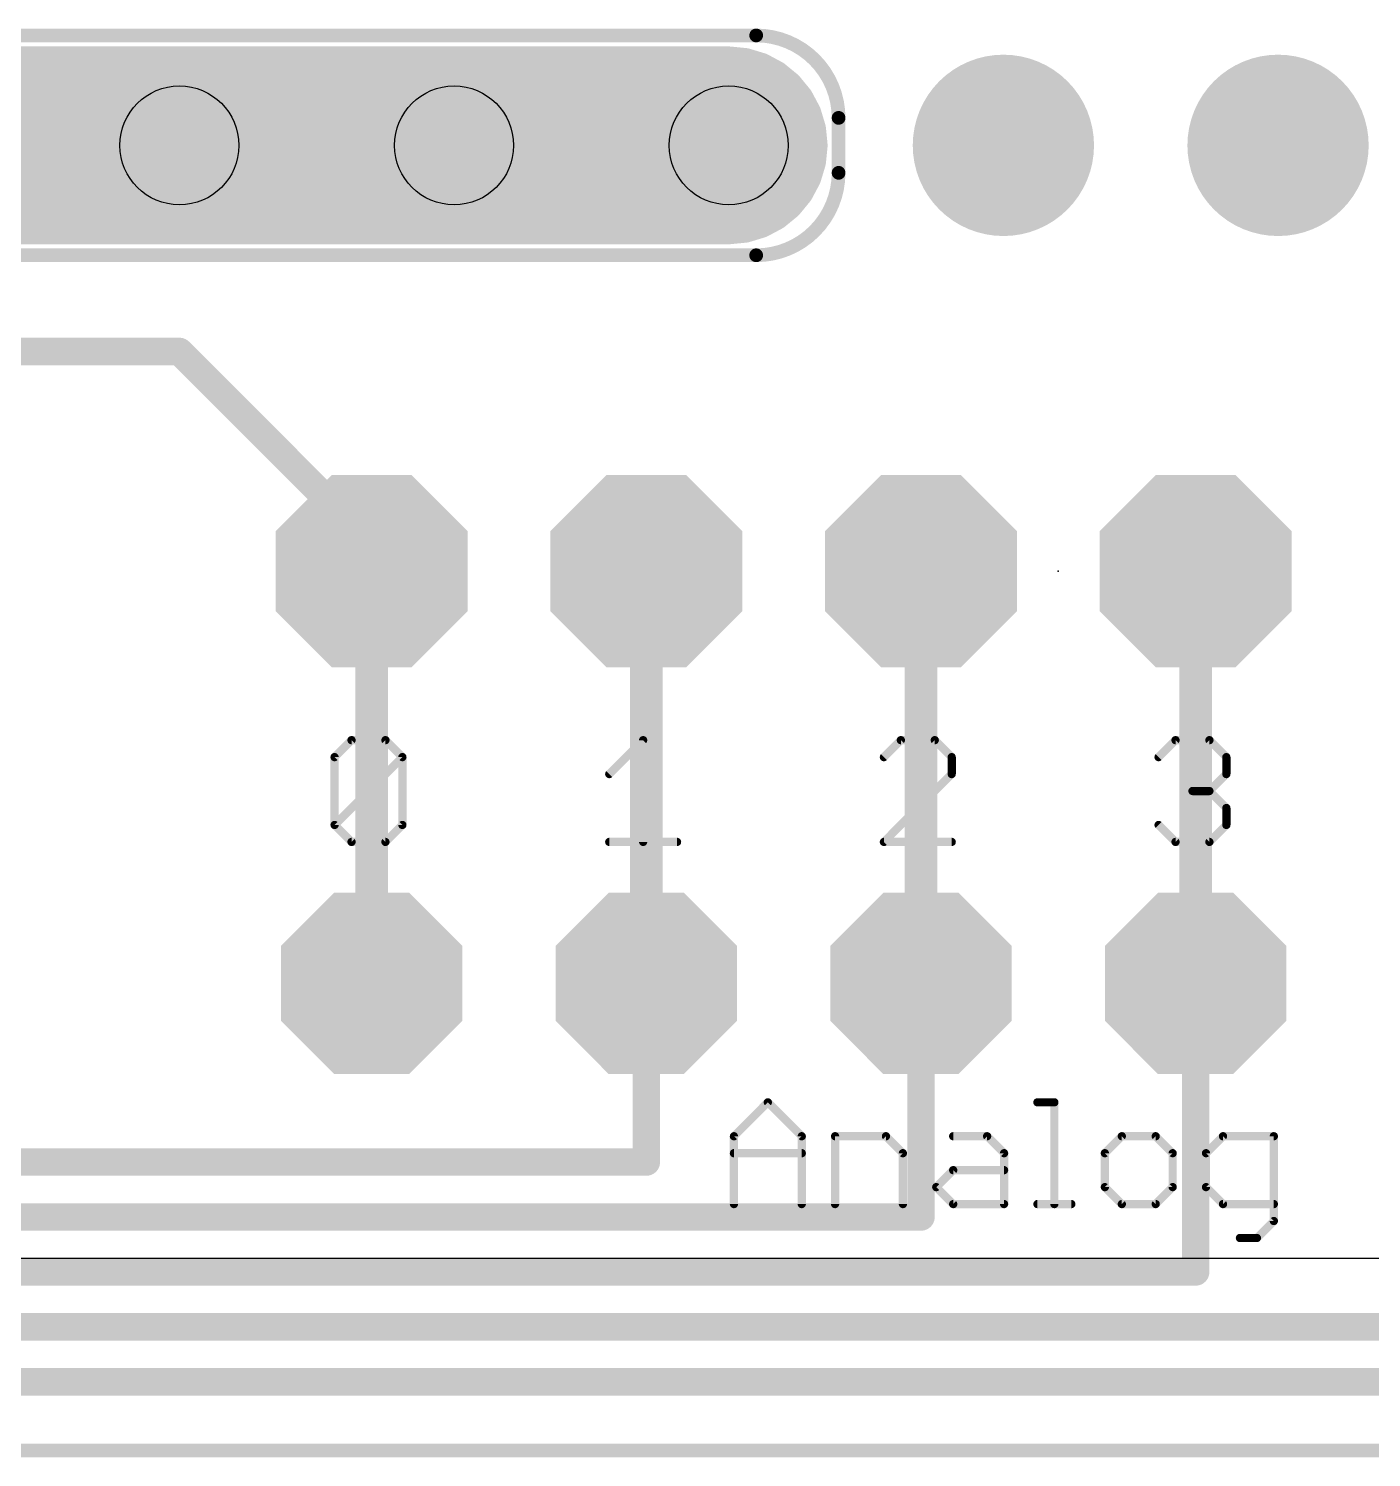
# Model space of a CAD drawing. Extents: x -0.4 to 91.5, y -0.3 to 57.4.
# Drawn here: x 59.31 to 71.73, y -0.06 to 13.14 of the extents above; entities that cross this region are included whole.
import ezdxf

# ---------------------------------------------------------------- set-up
doc = ezdxf.new("R2010")
doc.units = 0
for name, color, linetype in [('1', 12, 'CONTINUOUS'), ('16', 132, 'CONTINUOUS'), ('17', 110, 'CONTINUOUS'), ('18', 110, 'CONTINUOUS'), ('20', 53, 'CONTINUOUS'), ('21', 253, 'CONTINUOUS'), ('22', 253, 'CONTINUOUS'), ('23', 53, 'CONTINUOUS'), ('51', 253, 'CONTINUOUS')]:
    doc.layers.add(name, color=color, linetype=linetype)

# ---------------------------------------------------------------- blocks, each defined once
blk = doc.blocks.new('RECT')
blk.add_solid([(-0.5, -0.5), (0.5, -0.5), (-0.5, 0.5), (0.5, 0.5)])
blk = doc.blocks.new('OCTAGONP')
at = {"const_width": 0.5}
blk.add_lwpolyline([(-0.25, -0.1036), (-0.25, 0.1036), (-0.1036, 0.25), (0.1036, 0.25), (0.25, 0.1036), (0.25, -0.1036), (0.1036, -0.25), (-0.1036, -0.25), (-0.25, -0.1036), (-0.25, 0.1036)], dxfattribs=at)
blk = doc.blocks.new('ROUNDP')
at = {"const_width": 0.5}
blk.add_lwpolyline([(0, -0.25, 1), (0, 0.25, 1), (0, -0.25)], format="xyb", dxfattribs=at)
blk = doc.blocks.new('ROUNDV')
at = {"const_width": 0.5}
blk.add_lwpolyline([(0, -0.25, 1), (0, 0.25, 1), (0, -0.25)], format="xyb", dxfattribs=at)

msp = doc.modelspace()

# ---------------------------------------------------------------- linework, layer by layer
at = {"layer": '1'}
for points, const_width in [([(37.6619, 12.8016), (65.9701, 12.8016)], 0.3048), ([(37.846, 12.827), (65.786, 12.827)], 0.3048), ([(65.786, 12.827), (65.9347, 12.8124)], 0.3048), ([(65.9347, 12.8124), (66.0776, 12.769)], 0.3048), ([(66.0776, 12.769), (66.2093, 12.6986)], 0.3048), ([(66.2093, 12.6986), (66.3248, 12.6038)], 0.3048), ([(66.3248, 12.6038), (66.4196, 12.4883)], 0.3048), ([(37.2194, 12.4968), (66.4126, 12.4968)], 0.3048), ([(66.4196, 12.4883), (66.49, 12.3566)], 0.3048), ([(66.49, 12.3566), (66.5334, 12.2137)], 0.3048), ([(37.0965, 12.192), (66.5355, 12.192)], 0.3048), ([(66.5334, 12.2137), (66.548, 12.065)], 0.3048), ([(66.548, 12.065), (66.5334, 11.9163)], 0.3048), ([(37.1075, 11.8872), (66.5245, 11.8872)], 0.3048), ([(66.5334, 11.9163), (66.49, 11.7734)], 0.3048), ([(66.49, 11.7734), (66.4196, 11.6417)], 0.3048), ([(66.4196, 11.6417), (66.3248, 11.5262)], 0.3048), ([(37.2611, 11.5824), (66.371, 11.5824)], 0.3048), ([(66.3248, 11.5262), (66.2093, 11.4314)], 0.3048), ([(66.0776, 11.361), (65.9347, 11.3176)], 0.3048), ([(66.2093, 11.4314), (66.0776, 11.361)], 0.3048), ([(65.786, 11.303), (37.846, 11.303)], 0.3048), ([(65.9347, 11.3176), (65.786, 11.303)], 0.3048), ([(34.798, 10.16), (60.706, 10.16)], 0.254), ([(60.706, 10.16), (62.484, 8.382)], 0.254), ([(62.484, 8.382), (62.484, 8.128)], 0.254), ([(62.484, 8.128), (62.484, 4.318)], 0.3048), ([(64.897, 8.001), (65.024, 8.128)], 0.3048), ([(67.818, 7.874), (67.564, 8.128)], 0.3048), ([(70.104, 8.001), (70.104, 8.128)], 0.3048), ([(65.024, 7.874), (64.897, 8.001)], 0.3048), ([(70.231, 7.874), (70.104, 8.001)], 0.3048), ([(65.024, 4.318), (65.024, 7.874)], 0.3048), ([(67.564, 7.62), (67.818, 7.874)], 0.3048), ([(70.104, 7.747), (70.231, 7.874)], 0.3048), ([(70.104, 4.318), (70.104, 7.747)], 0.3048), ([(67.564, 4.318), (67.564, 7.62)], 0.3048), ([(65.024, 2.667), (65.024, 4.318)], 0.254), ([(67.564, 2.159), (67.564, 4.318)], 0.254), ([(70.104, 1.651), (70.104, 4.318)], 0.254), ([(43.688, 2.667), (65.024, 2.667)], 0.254), ([(43.307, 2.159), (67.564, 2.159)], 0.254), ([(42.926, 1.651), (70.104, 1.651)], 0.254), ([(42.672, 1.143), (72.644, 1.143)], 0.254), ([(42.418, 0.635), (75.184, 0.635)], 0.254)]:
    msp.add_lwpolyline(points, dxfattribs=dict(at, const_width=const_width))
for points, const_width in [([(65.7935, 12.9028, 1), (65.7785, 12.7512)], 0.1524), ([(65.786, 12.7508, 1), (65.786, 12.9032)], 0.1524), ([(65.9568, 12.8853, 1), (65.9125, 12.7394)], 0.1524), ([(65.9272, 12.7365, 1), (65.9421, 12.8882)], 0.1524), ([(65.9701, 12.7254, 1), (65.9701, 12.8778)], 0.1524), ([(66.1135, 12.8362, 1), (66.0417, 12.7018)], 0.1524), ([(66.0555, 12.6961, 1), (66.0997, 12.8419)], 0.1524), ([(66.2577, 12.7575, 1), (66.161, 12.6397)], 0.1524), ([(66.1734, 12.6314, 1), (66.2453, 12.7658)], 0.1524), ([(66.3837, 12.6522, 1), (66.2659, 12.5555)], 0.1524), ([(66.2765, 12.5449, 1), (66.3732, 12.6627)], 0.1524), ([(66.4868, 12.5243, 1), (66.3524, 12.4524)], 0.1524), ([(66.3607, 12.44, 1), (66.4785, 12.5367)], 0.1524), ([(66.4126, 12.4206, 1), (66.4126, 12.573)], 0.1524), ([(66.5629, 12.3787, 1), (66.4171, 12.3345)], 0.1524), ([(66.4228, 12.3207, 1), (66.5572, 12.3925)], 0.1524), ([(66.6092, 12.2211, 1), (66.4575, 12.2062)], 0.1524), ([(66.4604, 12.1915, 1), (66.6063, 12.2358)], 0.1524), ([(66.5355, 12.1158, 1), (66.5355, 12.2682)], 0.1524), ([(66.6238, 12.0575, 1), (66.4722, 12.0725)], 0.1524), ([(66.6063, 11.8942, 1), (66.4604, 11.9385)], 0.1524), ([(66.4722, 12.0575, 1), (66.6238, 12.0725)], 0.1524), ([(66.5245, 11.811, 1), (66.5245, 11.9634)], 0.1524), ([(66.5572, 11.7375, 1), (66.4228, 11.8093)], 0.1524), ([(66.4575, 11.9238, 1), (66.6092, 11.9089)], 0.1524), ([(66.4785, 11.5933, 1), (66.3607, 11.69)], 0.1524), ([(66.4171, 11.7955, 1), (66.5629, 11.7513)], 0.1524), ([(66.2659, 11.5745, 1), (66.3837, 11.4778)], 0.1524), ([(66.3732, 11.4673, 1), (66.2765, 11.5851)], 0.1524), ([(66.3524, 11.6776, 1), (66.4868, 11.6057)], 0.1524), ([(66.371, 11.5062, 1), (66.371, 11.6586)], 0.1524), ([(66.0417, 11.4282, 1), (66.1135, 11.2938)], 0.1524), ([(66.0997, 11.2881, 1), (66.0555, 11.4339)], 0.1524), ([(66.161, 11.4903, 1), (66.2577, 11.3725)], 0.1524), ([(66.2453, 11.3642, 1), (66.1734, 11.4986)], 0.1524), ([(65.7785, 11.3788, 1), (65.7935, 11.2272)], 0.1524), ([(65.786, 11.2268, 1), (65.786, 11.3792)], 0.1524), ([(65.9125, 11.3906, 1), (65.9568, 11.2447)], 0.1524), ([(65.9421, 11.2418, 1), (65.9272, 11.3935)], 0.1524), ([(60.7509, 10.2049, 1), (60.6611, 10.1151)], 0.127), ([(60.706, 10.0965, 1), (60.706, 10.2235)], 0.127), ([(62.5475, 8.382, 1), (62.4205, 8.382)], 0.127), ([(62.4391, 8.3371, 1), (62.5289, 8.4269)], 0.127), ([(62.5602, 8.128, 1), (62.4078, 8.128)], 0.1524), ([(62.4205, 8.128, 1), (62.5475, 8.128)], 0.127), ([(65.0779, 8.0741, 1), (64.9701, 8.1819)], 0.1524), ([(67.6179, 8.1819, 1), (67.5101, 8.0741)], 0.1524), ([(70.1802, 8.128, 1), (70.0278, 8.128)], 0.1524), ([(64.9509, 8.0549, 1), (64.8431, 7.9471)], 0.1524), ([(64.8431, 8.0549, 1), (64.9509, 7.9471)], 0.1524), ([(70.1579, 8.0549, 1), (70.0501, 7.9471)], 0.1524), ([(70.0278, 8.001, 1), (70.1802, 8.001)], 0.1524), ([(65.1002, 7.874, 1), (64.9478, 7.874)], 0.1524), ([(64.9701, 7.8201, 1), (65.0779, 7.9279)], 0.1524), ([(67.8719, 7.8201, 1), (67.7641, 7.9279)], 0.1524), ([(67.7641, 7.8201, 1), (67.8719, 7.9279)], 0.1524), ([(70.2849, 7.8201, 1), (70.1771, 7.9279)], 0.1524), ([(70.1771, 7.8201, 1), (70.2849, 7.9279)], 0.1524), ([(70.1802, 7.747, 1), (70.0278, 7.747)], 0.1524), ([(70.0501, 7.8009, 1), (70.1579, 7.6931)], 0.1524), ([(67.6402, 7.62, 1), (67.4878, 7.62)], 0.1524), ([(67.5101, 7.6739, 1), (67.6179, 7.5661)], 0.1524), ([(62.4078, 4.318, 1), (62.5602, 4.318)], 0.1524), ([(64.9478, 4.318, 1), (65.1002, 4.318)], 0.1524), ([(65.0875, 4.318, 1), (64.9605, 4.318)], 0.127), ([(67.4878, 4.318, 1), (67.6402, 4.318)], 0.1524), ([(67.6275, 4.318, 1), (67.5005, 4.318)], 0.127), ([(70.0278, 4.318, 1), (70.1802, 4.318)], 0.1524), ([(70.1675, 4.318, 1), (70.0405, 4.318)], 0.127), ([(65.024, 2.6035, 1), (65.024, 2.7305)], 0.127), ([(64.9605, 2.667, 1), (65.0875, 2.667)], 0.127), ([(67.564, 2.0955, 1), (67.564, 2.2225)], 0.127), ([(67.5005, 2.159, 1), (67.6275, 2.159)], 0.127), ([(70.104, 1.5875, 1), (70.104, 1.7145)], 0.127), ([(70.0405, 1.651, 1), (70.1675, 1.651)], 0.127)]:
    msp.add_lwpolyline(points, format="xyb", dxfattribs=dict(at, const_width=const_width))
at = {"layer": '16', "const_width": 0.3048}
for points in [[(37.6619, 12.8016), (65.9701, 12.8016)], [(65.786, 12.827), (37.846, 12.827)], [(65.9347, 12.8124), (65.786, 12.827)], [(66.0776, 12.769), (65.9347, 12.8124)], [(66.2093, 12.6986), (66.0776, 12.769)], [(66.3248, 12.6038), (66.2093, 12.6986)], [(66.4196, 12.4883), (66.3248, 12.6038)], [(37.2194, 12.4968), (66.4126, 12.4968)], [(66.49, 12.3566), (66.4196, 12.4883)], [(66.5334, 12.2137), (66.49, 12.3566)], [(37.0965, 12.192), (66.5355, 12.192)], [(66.548, 12.065), (66.5334, 12.2137)], [(66.5334, 11.9163), (66.548, 12.065)], [(37.1075, 11.8872), (66.5245, 11.8872)], [(66.49, 11.7734), (66.5334, 11.9163)], [(66.4196, 11.6417), (66.49, 11.7734)], [(66.3248, 11.5262), (66.4196, 11.6417)], [(37.261, 11.5824), (66.371, 11.5824)], [(66.2093, 11.4314), (66.3248, 11.5262)], [(65.9347, 11.3176), (66.0776, 11.361)], [(66.0776, 11.361), (66.2093, 11.4314)], [(37.846, 11.303), (65.786, 11.303)], [(65.786, 11.303), (65.9347, 11.3176)]]:
    msp.add_lwpolyline(points, dxfattribs=at)
at = {"layer": '16', "const_width": 0.1524}
for points in [[(65.7935, 12.9028, 1), (65.7785, 12.7512)], [(65.786, 12.7508, 1), (65.786, 12.9032)], [(65.9568, 12.8853, 1), (65.9125, 12.7394)], [(65.9272, 12.7365, 1), (65.9421, 12.8882)], [(65.9701, 12.7254, 1), (65.9701, 12.8778)], [(66.1135, 12.8362, 1), (66.0417, 12.7018)], [(66.0555, 12.6961, 1), (66.0997, 12.8419)], [(66.2577, 12.7575, 1), (66.161, 12.6397)], [(66.1734, 12.6314, 1), (66.2453, 12.7658)], [(66.3837, 12.6522, 1), (66.2659, 12.5555)], [(66.2765, 12.5449, 1), (66.3732, 12.6627)], [(66.4868, 12.5243, 1), (66.3524, 12.4524)], [(66.3607, 12.44, 1), (66.4785, 12.5367)], [(66.4126, 12.4206, 1), (66.4126, 12.573)], [(66.5629, 12.3787, 1), (66.4171, 12.3345)], [(66.4228, 12.3207, 1), (66.5572, 12.3925)], [(66.6092, 12.2211, 1), (66.4575, 12.2062)], [(66.4604, 12.1915, 1), (66.6063, 12.2358)], [(66.5355, 12.1158, 1), (66.5355, 12.2682)], [(66.6238, 12.0575, 1), (66.4722, 12.0725)], [(66.6063, 11.8942, 1), (66.4604, 11.9385)], [(66.4722, 12.0575, 1), (66.6238, 12.0725)], [(66.5245, 11.811, 1), (66.5245, 11.9634)], [(66.5572, 11.7375, 1), (66.4228, 11.8093)], [(66.4575, 11.9238, 1), (66.6092, 11.9089)], [(66.4785, 11.5933, 1), (66.3607, 11.69)], [(66.4171, 11.7955, 1), (66.5629, 11.7513)], [(66.2659, 11.5745, 1), (66.3837, 11.4778)], [(66.3732, 11.4673, 1), (66.2765, 11.5851)], [(66.3524, 11.6776, 1), (66.4868, 11.6057)], [(66.371, 11.5062, 1), (66.371, 11.6586)], [(66.0417, 11.4282, 1), (66.1135, 11.2938)], [(66.0997, 11.2881, 1), (66.0555, 11.4339)], [(66.161, 11.4903, 1), (66.2577, 11.3725)], [(66.2453, 11.3642, 1), (66.1734, 11.4986)], [(65.7785, 11.3788, 1), (65.7935, 11.2272)], [(65.786, 11.2268, 1), (65.786, 11.3792)], [(65.9125, 11.3906, 1), (65.9568, 11.2447)], [(65.9421, 11.2418, 1), (65.9272, 11.3935)]]:
    msp.add_lwpolyline(points, format="xyb", dxfattribs=at)
at = {"layer": '20', "const_width": 0.127}
msp.add_lwpolyline([(78.74, 0), (12.7, 0)], dxfattribs=at)
at = {"layer": '20'}
for centre in [(60.706, 12.065), (63.246, 12.065), (65.786, 12.065)]:
    msp.add_circle(centre, 0.55, dxfattribs=at)
at = {"layer": '21'}
for points, const_width in [([(37.592, 13.081), (66.04, 13.081)], 0.127), ([(66.802, 12.319), (66.802, 11.811)], 0.127), ([(66.04, 11.049), (37.592, 11.049)], 0.127), ([(62.1411, 6.4099), (62.2979, 6.5667)], 0.0762), ([(62.2979, 6.5667), (62.6114, 6.5667)], 0.0762), ([(62.6114, 6.5667), (62.7682, 6.4099)], 0.0762), ([(64.6811, 6.2532), (64.9946, 6.5667)], 0.0762), ([(64.9946, 6.5667), (64.9946, 5.6261)], 0.0762), ([(67.3779, 6.5667), (67.2211, 6.4099)], 0.0762), ([(67.6914, 6.5667), (67.3779, 6.5667)], 0.0762), ([(67.8482, 6.4099), (67.6914, 6.5667)], 0.0762), ([(69.7611, 6.4099), (69.9179, 6.5667)], 0.0762), ([(69.9179, 6.5667), (70.2314, 6.5667)], 0.0762), ([(70.2314, 6.5667), (70.3882, 6.4099)], 0.0762), ([(62.1411, 5.7829), (62.1411, 6.4099)], 0.0762), ([(62.1411, 5.7829), (62.7682, 6.4099)], 0.0762), ([(62.7682, 6.4099), (62.7682, 5.7829)], 0.0762), ([(67.8482, 6.2532), (67.8482, 6.4099)], 0.0762), ([(70.3882, 6.4099), (70.3882, 6.2532)], 0.0762), ([(67.2211, 5.6261), (67.8482, 6.2532)], 0.0762), ([(70.3882, 6.2532), (70.2314, 6.0964)], 0.0762), ([(70.2314, 6.0964), (70.0746, 6.0964)], 0.0762), ([(70.2314, 6.0964), (70.3882, 5.9396)], 0.0762), ([(70.3882, 5.9396), (70.3882, 5.7829)], 0.0762), ([(62.2979, 5.6261), (62.1411, 5.7829)], 0.0762), ([(62.7682, 5.7829), (62.6114, 5.6261)], 0.0762), ([(69.9179, 5.6261), (69.7611, 5.7829)], 0.0762), ([(70.3882, 5.7829), (70.2314, 5.6261)], 0.0762), ([(62.6114, 5.6261), (62.2979, 5.6261)], 0.0762), ([(64.6811, 5.6261), (65.3082, 5.6261)], 0.0762), ([(67.8482, 5.6261), (67.2211, 5.6261)], 0.0762), ([(70.2314, 5.6261), (69.9179, 5.6261)], 0.0762), ([(65.8342, 2.9055), (66.1477, 3.219)], 0.0762), ([(66.1477, 3.219), (66.4613, 2.9055)], 0.0762), ([(68.6408, 3.219), (68.7975, 3.219)], 0.0762), ([(68.7975, 3.219), (68.7975, 2.2784)], 0.0762), ([(65.8342, 2.2784), (65.8342, 2.9055)], 0.0762), ([(66.4613, 2.9055), (66.4613, 2.2784)], 0.0762), ([(66.7697, 2.2784), (66.7697, 2.9055)], 0.0762), ([(66.7697, 2.9055), (67.24, 2.9055)], 0.0762), ([(67.24, 2.9055), (67.3968, 2.7487)], 0.0762), ([(67.862, 2.9055), (68.1755, 2.9055)], 0.0762), ([(68.1755, 2.9055), (68.3323, 2.7487)], 0.0762), ([(69.4212, 2.9055), (69.2644, 2.7487)], 0.0762), ([(69.7347, 2.9055), (69.4212, 2.9055)], 0.0762), ([(69.8915, 2.7487), (69.7347, 2.9055)], 0.0762), ([(70.3567, 2.9055), (70.2, 2.7487)], 0.0762), ([(70.827, 2.9055), (70.3567, 2.9055)], 0.0762), ([(70.827, 2.1216), (70.827, 2.9055)], 0.0762), ([(65.8342, 2.7487), (66.4613, 2.7487)], 0.0762), ([(67.3968, 2.7487), (67.3968, 2.2784)], 0.0762), ([(68.3323, 2.7487), (68.3323, 2.2784)], 0.0762), ([(69.2644, 2.7487), (69.2644, 2.4352)], 0.0762), ([(69.8915, 2.4352), (69.8915, 2.7487)], 0.0762), ([(70.2, 2.7487), (70.2, 2.4352)], 0.0762), ([(67.7052, 2.4352), (67.862, 2.5919)], 0.0762), ([(67.862, 2.5919), (68.3323, 2.5919)], 0.0762), ([(67.862, 2.2784), (67.7052, 2.4352)], 0.0762), ([(69.2644, 2.4352), (69.4212, 2.2784)], 0.0762), ([(69.7347, 2.2784), (69.8915, 2.4352)], 0.0762), ([(70.2, 2.4352), (70.3567, 2.2784)], 0.0762), ([(68.3323, 2.2784), (67.862, 2.2784)], 0.0762), ([(68.6408, 2.2784), (68.9543, 2.2784)], 0.0762), ([(69.4212, 2.2784), (69.7347, 2.2784)], 0.0762), ([(70.3567, 2.2784), (70.827, 2.2784)], 0.0762), ([(70.6703, 1.9649), (70.827, 2.1216)], 0.0762), ([(70.5135, 1.9649), (70.6703, 1.9649)], 0.0762)]:
    msp.add_lwpolyline(points, dxfattribs=dict(at, const_width=const_width))
for points, const_width in [([(66.04, 13.1128, 1), (66.04, 13.0493)], 0.0635), ([(66.802, 12.319, 0.4142), (66.04, 13.081)], 0.127), ([(66.04, 13.0493, 1), (66.04, 13.1128)], 0.0635), ([(66.8338, 12.319, 1), (66.7703, 12.319)], 0.0635), ([(66.7703, 12.319, 1), (66.8338, 12.319)], 0.0635), ([(66.04, 11.049, 0.4142), (66.802, 11.811)], 0.127), ([(66.8338, 11.811, 1), (66.7703, 11.811)], 0.0635), ([(66.7703, 11.811, 1), (66.8338, 11.811)], 0.0635), ([(66.04, 11.0808, 1), (66.04, 11.0173)], 0.0635), ([(66.04, 11.0173, 1), (66.04, 11.0808)], 0.0635), ([(62.2979, 6.5858, 1), (62.2979, 6.5477)], 0.0381), ([(62.3113, 6.5532, 1), (62.2844, 6.5802)], 0.0381), ([(62.6249, 6.5802, 1), (62.5979, 6.5532)], 0.0381), ([(62.6114, 6.5477, 1), (62.6114, 6.5858)], 0.0381), ([(65.0137, 6.5667, 1), (64.9756, 6.5667)], 0.0381), ([(65.0081, 6.5532, 1), (64.9812, 6.5802)], 0.0381), ([(67.3779, 6.5858, 1), (67.3779, 6.5477)], 0.0381), ([(67.3913, 6.5532, 1), (67.3644, 6.5802)], 0.0381), ([(67.7049, 6.5802, 1), (67.6779, 6.5532)], 0.0381), ([(67.6914, 6.5477, 1), (67.6914, 6.5858)], 0.0381), ([(69.9179, 6.5858, 1), (69.9179, 6.5477)], 0.0381), ([(69.9313, 6.5532, 1), (69.9044, 6.5802)], 0.0381), ([(70.2449, 6.5802, 1), (70.2179, 6.5532)], 0.0381), ([(70.2314, 6.5477, 1), (70.2314, 6.5858)], 0.0381), ([(62.1276, 6.4234, 1), (62.1546, 6.3965)], 0.0381), ([(62.1602, 6.4099, 1), (62.1221, 6.4099)], 0.0381), ([(62.7872, 6.4099, 1), (62.7491, 6.4099)], 0.0381), ([(62.7816, 6.3965, 1), (62.7547, 6.4234)], 0.0381), ([(62.7547, 6.3965, 1), (62.7816, 6.4234)], 0.0381), ([(67.2076, 6.4234, 1), (67.2346, 6.3965)], 0.0381), ([(67.8672, 6.4099, 1), (67.8291, 6.4099)], 0.0381), ([(67.8347, 6.3965, 1), (67.8616, 6.4234)], 0.0381), ([(69.7476, 6.4234, 1), (69.7746, 6.3965)], 0.0381), ([(70.4072, 6.4099, 1), (70.3691, 6.4099)], 0.0381), ([(70.3747, 6.3965, 1), (70.4016, 6.4234)], 0.0381), ([(64.6676, 6.2666, 1), (64.6946, 6.2397)], 0.0381), ([(67.8291, 6.2532, 1), (67.8672, 6.2532)], 0.0381), ([(67.8616, 6.2397, 1), (67.8347, 6.2666)], 0.0381), ([(70.3691, 6.2532, 1), (70.4072, 6.2532)], 0.0381), ([(70.4016, 6.2397, 1), (70.3747, 6.2666)], 0.0381), ([(70.0746, 6.1155, 1), (70.0746, 6.0774)], 0.0381), ([(70.2449, 6.1099, 1), (70.2179, 6.0829)], 0.0381), ([(70.2179, 6.1099, 1), (70.2449, 6.0829)], 0.0381), ([(70.2314, 6.0774, 1), (70.2314, 6.1155)], 0.0381), ([(70.4072, 5.9396, 1), (70.3691, 5.9396)], 0.0381), ([(70.3747, 5.9262, 1), (70.4016, 5.9531)], 0.0381), ([(62.1546, 5.7963, 1), (62.1276, 5.7694)], 0.0381), ([(62.1276, 5.7963, 1), (62.1546, 5.7694)], 0.0381), ([(62.7816, 5.7694, 1), (62.7547, 5.7963)], 0.0381), ([(69.7746, 5.7963, 1), (69.7476, 5.7694)], 0.0381), ([(70.4016, 5.7694, 1), (70.3747, 5.7963)], 0.0381), ([(62.1221, 5.7829, 1), (62.1602, 5.7829)], 0.0381), ([(62.7491, 5.7829, 1), (62.7872, 5.7829)], 0.0381), ([(70.3691, 5.7829, 1), (70.4072, 5.7829)], 0.0381), ([(62.2979, 5.6452, 1), (62.2979, 5.6071)], 0.0381), ([(62.2844, 5.6126, 1), (62.3113, 5.6396)], 0.0381), ([(62.5979, 5.6396, 1), (62.6249, 5.6126)], 0.0381), ([(62.6114, 5.6071, 1), (62.6114, 5.6452)], 0.0381), ([(64.6811, 5.6452, 1), (64.6811, 5.6071)], 0.0381), ([(64.9756, 5.6261, 1), (65.0137, 5.6261)], 0.0381), ([(65.3082, 5.6071, 1), (65.3082, 5.6452)], 0.0381), ([(67.2211, 5.6452, 1), (67.2211, 5.6071)], 0.0381), ([(67.2076, 5.6396, 1), (67.2346, 5.6126)], 0.0381), ([(67.8482, 5.6071, 1), (67.8482, 5.6452)], 0.0381), ([(69.9179, 5.6452, 1), (69.9179, 5.6071)], 0.0381), ([(69.9044, 5.6126, 1), (69.9313, 5.6396)], 0.0381), ([(70.2179, 5.6396, 1), (70.2449, 5.6126)], 0.0381), ([(70.2314, 5.6071, 1), (70.2314, 5.6452)], 0.0381), ([(66.1612, 3.2325, 1), (66.1343, 3.2055)], 0.0381), ([(66.1612, 3.2055, 1), (66.1343, 3.2325)], 0.0381), ([(68.6408, 3.2381, 1), (68.6408, 3.2)], 0.0381), ([(68.8166, 3.219, 1), (68.7785, 3.219)], 0.0381), ([(68.7975, 3.2, 1), (68.7975, 3.2381)], 0.0381), ([(65.8207, 2.9189, 1), (65.8477, 2.892)], 0.0381), ([(65.8533, 2.9055, 1), (65.8152, 2.9055)], 0.0381), ([(66.4803, 2.9055, 1), (66.4422, 2.9055)], 0.0381), ([(66.4478, 2.892, 1), (66.4747, 2.9189)], 0.0381), ([(66.7697, 2.9245, 1), (66.7697, 2.8864)], 0.0381), ([(66.7888, 2.9055, 1), (66.7507, 2.9055)], 0.0381), ([(67.2535, 2.9189, 1), (67.2265, 2.892)], 0.0381), ([(67.24, 2.8864, 1), (67.24, 2.9245)], 0.0381), ([(67.862, 2.9245, 1), (67.862, 2.8864)], 0.0381), ([(68.189, 2.9189, 1), (68.1621, 2.892)], 0.0381), ([(68.1755, 2.8864, 1), (68.1755, 2.9245)], 0.0381), ([(69.4212, 2.9245, 1), (69.4212, 2.8864)], 0.0381), ([(69.4347, 2.892, 1), (69.4077, 2.9189)], 0.0381), ([(69.7482, 2.9189, 1), (69.7213, 2.892)], 0.0381), ([(69.7347, 2.8864, 1), (69.7347, 2.9245)], 0.0381), ([(70.3567, 2.9245, 1), (70.3567, 2.8864)], 0.0381), ([(70.3702, 2.892, 1), (70.3432, 2.9189)], 0.0381), ([(70.8461, 2.9055, 1), (70.808, 2.9055)], 0.0381), ([(70.827, 2.8864, 1), (70.827, 2.9245)], 0.0381), ([(65.8342, 2.7677, 1), (65.8342, 2.7296)], 0.0381), ([(66.4613, 2.7296, 1), (66.4613, 2.7677)], 0.0381), ([(67.4158, 2.7487, 1), (67.3777, 2.7487)], 0.0381), ([(67.3833, 2.7352, 1), (67.4103, 2.7622)], 0.0381), ([(68.3514, 2.7487, 1), (68.3133, 2.7487)], 0.0381), ([(68.3188, 2.7352, 1), (68.3458, 2.7622)], 0.0381), ([(69.251, 2.7622, 1), (69.2779, 2.7352)], 0.0381), ([(69.2835, 2.7487, 1), (69.2454, 2.7487)], 0.0381), ([(69.9106, 2.7487, 1), (69.8725, 2.7487)], 0.0381), ([(69.878, 2.7352, 1), (69.905, 2.7622)], 0.0381), ([(70.1865, 2.7622, 1), (70.2134, 2.7352)], 0.0381), ([(70.219, 2.7487, 1), (70.1809, 2.7487)], 0.0381), ([(67.862, 2.611, 1), (67.862, 2.5729)], 0.0381), ([(67.8755, 2.5785, 1), (67.8485, 2.6054)], 0.0381), ([(68.3323, 2.5729, 1), (68.3323, 2.611)], 0.0381), ([(67.7187, 2.4486, 1), (67.6918, 2.4217)], 0.0381), ([(67.6918, 2.4486, 1), (67.7187, 2.4217)], 0.0381), ([(69.2779, 2.4486, 1), (69.251, 2.4217)], 0.0381), ([(69.2454, 2.4352, 1), (69.2835, 2.4352)], 0.0381), ([(69.8725, 2.4352, 1), (69.9106, 2.4352)], 0.0381), ([(69.905, 2.4217, 1), (69.878, 2.4486)], 0.0381), ([(70.2134, 2.4486, 1), (70.1865, 2.4217)], 0.0381), ([(70.1809, 2.4352, 1), (70.219, 2.4352)], 0.0381), ([(65.8152, 2.2784, 1), (65.8533, 2.2784)], 0.0381), ([(66.4422, 2.2784, 1), (66.4803, 2.2784)], 0.0381), ([(66.7507, 2.2784, 1), (66.7888, 2.2784)], 0.0381), ([(67.3777, 2.2784, 1), (67.4158, 2.2784)], 0.0381), ([(67.862, 2.2974, 1), (67.862, 2.2593)], 0.0381), ([(67.8485, 2.2649, 1), (67.8755, 2.2919)], 0.0381), ([(68.3133, 2.2784, 1), (68.3514, 2.2784)], 0.0381), ([(68.3323, 2.2593, 1), (68.3323, 2.2974)], 0.0381), ([(68.6408, 2.2974, 1), (68.6408, 2.2593)], 0.0381), ([(68.7785, 2.2784, 1), (68.8166, 2.2784)], 0.0381), ([(68.9543, 2.2593, 1), (68.9543, 2.2974)], 0.0381), ([(69.4212, 2.2974, 1), (69.4212, 2.2593)], 0.0381), ([(69.4077, 2.2649, 1), (69.4347, 2.2919)], 0.0381), ([(69.7213, 2.2919, 1), (69.7482, 2.2649)], 0.0381), ([(69.7347, 2.2593, 1), (69.7347, 2.2974)], 0.0381), ([(70.3567, 2.2974, 1), (70.3567, 2.2593)], 0.0381), ([(70.3432, 2.2649, 1), (70.3702, 2.2919)], 0.0381), ([(70.827, 2.2593, 1), (70.827, 2.2974)], 0.0381), ([(70.808, 2.1216, 1), (70.8461, 2.1216)], 0.0381), ([(70.8405, 2.1082, 1), (70.8136, 2.1351)], 0.0381), ([(70.5135, 1.9839, 1), (70.5135, 1.9458)], 0.0381), ([(70.6568, 1.9783, 1), (70.6837, 1.9514)], 0.0381), ([(70.6703, 1.9458, 1), (70.6703, 1.9839)], 0.0381)]:
    msp.add_lwpolyline(points, format="xyb", dxfattribs=dict(at, const_width=const_width))
at = {"layer": '22'}
msp.add_line((11.684, 1.778), (77.724, 1.778), dxfattribs=at)
at = {"layer": '23'}
msp.add_point((68.834, 8.128), dxfattribs=at)

# ---------------------------------------------------------------- block references
at = {"layer": '17', "rotation": 90}
for name, p, xscale, yscale in [('OCTAGONP', (62.484, 8.128), 1.778, 1.778), ('OCTAGONP', (62.484, 8.128), 1.778, 1.778), ('OCTAGONP', (65.024, 8.128), 1.778, 1.778), ('OCTAGONP', (65.024, 8.128), 1.778, 1.778), ('OCTAGONP', (67.564, 8.128), 1.778, 1.778), ('OCTAGONP', (67.564, 8.128), 1.778, 1.778), ('OCTAGONP', (70.104, 8.128), 1.778, 1.778), ('OCTAGONP', (70.104, 8.128), 1.778, 1.778), ('ROUNDP', (62.484, 8.128), 1.524, 1.524), ('ROUNDP', (65.024, 8.128), 1.524, 1.524), ('ROUNDP', (67.564, 8.128), 1.524, 1.524), ('ROUNDP', (70.104, 8.128), 1.524, 1.524)]:
    msp.add_blockref(name, p, dxfattribs=dict(at, xscale=xscale, yscale=yscale))
at = {"layer": '17'}
for name, p, xscale, yscale in [('OCTAGONP', (62.484, 4.318), 1.6764, 1.6764), ('OCTAGONP', (62.484, 4.318), 1.6764, 1.6764), ('OCTAGONP', (65.024, 4.318), 1.6764, 1.6764), ('OCTAGONP', (65.024, 4.318), 1.6764, 1.6764), ('OCTAGONP', (67.564, 4.318), 1.6764, 1.6764), ('OCTAGONP', (67.564, 4.318), 1.6764, 1.6764), ('OCTAGONP', (70.104, 4.318), 1.6764, 1.6764), ('OCTAGONP', (70.104, 4.318), 1.6764, 1.6764), ('ROUNDP', (62.484, 4.318), 1.508, 1.508), ('ROUNDP', (65.024, 4.318), 1.508, 1.508), ('ROUNDP', (67.564, 4.318), 1.508, 1.508), ('ROUNDP', (70.104, 4.318), 1.508, 1.508)]:
    msp.add_blockref(name, p, dxfattribs=dict(at, xscale=xscale, yscale=yscale))
at = {"layer": '18', "xscale": 1.6764, "yscale": 1.6764}
for p in [(68.326, 12.065), (68.326, 12.065), (70.866, 12.065), (70.866, 12.065)]:
    msp.add_blockref('ROUNDV', p, dxfattribs=at)
at = {"layer": '51', "xscale": 0.508, "yscale": 0.508}
for p in [(62.484, 8.128), (65.024, 8.128), (67.564, 8.128), (70.104, 8.128)]:
    msp.add_blockref('RECT', p, dxfattribs=at)

doc.saveas('drawing.dxf')
